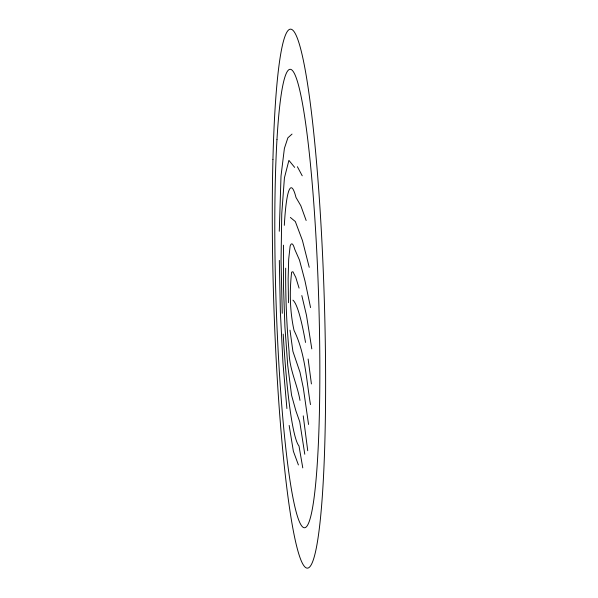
<?xml version="1.0" encoding="UTF-8"?>
<svg xmlns="http://www.w3.org/2000/svg" width="598" height="598" viewBox="0 0 598 598"><rect width="100%" height="100%" fill="white"/><g stroke="black" fill="none" stroke-linecap="round" stroke-linejoin="round"><path stroke-width="0.9" d="M283.467 245.173L283.437 284.962L284.917 326.889L287.735 365.483L291.57 395.271L295.92 410.931L299.74 421.769L304.786 454.233M279.281 231.269L281.008 176.059L284.394 148.386L287.877 137.824L292.033 134.079M290.359 217.44L295.33 221.537L302.439 240.486L309.226 267.313M294.65 167.373L288.909 160.376L284.431 177.838L281.755 213.748L281.045 261.162L282.263 313.3M297.393 166.737L302.229 175.797M298.409 464.945L293.371 451.236L289.163 425.44M306.154 220.498L300.831 205.742L295.973 197.415A122.807 11.332 88.1 0 0 284.319 225.334M299.075 288.124L295.786 277.39L292.923 271.739L291.63 272.157C289.439 291.495 289.851 311.401 294.037 330.44C305.384 353.47 306.318 379.708 310.474 404.607M301.818 295.569L306.468 315.251L311.805 348.896M310.564 307.581L305.002 280.993L299.493 260.108L294.709 249.216A85.26 7.804 88 0 0 290.135 246.017L288.685 259.293L288.124 279.341L288.513 302.723M299.987 400.368C297.169 383.849 289.103 368.697 289.088 351.557C286.502 323.847 285.5 296.01 285.665 268.188M302.775 467.883L298.993 445.944A155.114 14.427 88.2 0 1 283.213 334.118M308.561 424.468L303.313 387.908L299.972 372.173L292.908 351.377L290 330.178M308.127 359.009L311.409 383.931M303.238 415.849L307.731 450.735M286.898 408.561L282.959 362.919L280.365 311.924L279.326 260.399M292.915 300.151A241.854 21.192 87.1 0 1 305.526 342.43M272.935 159.494A269.601 25.303 88.2 0 0 306.953 568.1A269.601 25.303 88.2 0 0 317.06 168.464A269.601 25.303 88.2 0 0 272.935 159.494M276.979 139.416A229.318 21.356 88.2 0 0 299.142 521.097A229.318 21.356 88.2 0 0 315.908 235.694A229.318 21.356 88.2 0 0 276.979 139.416"/></g></svg>
